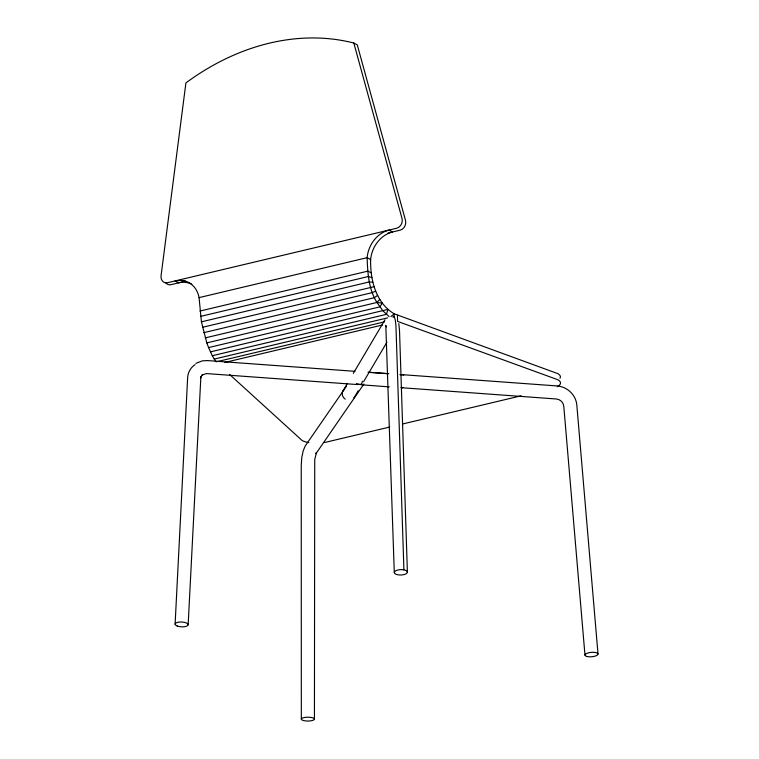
<?xml version="1.0" encoding="UTF-8"?>
<svg xmlns="http://www.w3.org/2000/svg" width="759" height="759" viewBox="0 0 759 759"><rect width="100%" height="100%" fill="white"/><g stroke="black" fill="none" stroke-linecap="round" stroke-linejoin="round"><path stroke-width="1.14" d="M175.101 624.221L187.644 377.716A19.914 17.874 38.8 0 1 195.101 364.652M188.166 624.619L200.841 377.27M393.949 317.328L394.253 313.818C375.733 302.974 370.202 279.635 370.629 259.597A27.381 22.258 -65.3 0 1 392.545 231.988L389.063 230.062A27.381 22.258 -65.3 0 0 367.147 257.671L199.067 297.623A27.381 22.258 -65.3 0 0 185.813 281.276L180.566 280.356L175.082 280.925L178.564 282.841A27.381 22.258 -65.3 0 1 191.733 284.198M200.67 377.935L201.04 376.464M200.869 377.157L202.606 374.538L202.046 375.031L206.486 373.58L357.385 384.566M343.134 390.581L347.328 383.504M353.305 373.39L384.993 319.795M358.21 390.8L354.026 397.868A6.556 5.987 30.6 0 0 354.719 396.473M363.589 381.701L386.9 342.281M346.446 386.227L305.298 445.856L303.202 450.808L301.759 457.705L301.238 465.504L301.323 719.19M363.912 384.016L315.943 453.692L316.512 452.497L314.729 459.556L314.435 719.048M199.067 297.623L201.429 321.835L206.837 342.888L376.91 302.471L379.823 299.397M390.847 316.607L394.253 313.818L557.732 373.599A17.552 6.233 -1 0 1 559.962 378.276M377.584 295.384L374.377 297.689L205.234 337.897M195.926 363.343L202.283 360.857L207.378 360.572L355.003 371.322M375.639 291.133L372.223 292.632L203.782 332.67M182.018 282.025L170.993 284.644A7.163 5.892 -67.9 0 1 165.528 282.481M387.944 233.079L400.116 230.186A7.163 5.892 -67.9 0 0 405.515 220.442L357.29 44.933L353.808 43.016A241.903 192.397 -61.1 0 0 185.908 82.921L161.06 275.792A7.163 5.892 -67.9 0 0 167.511 282.728L396.634 228.26A7.163 5.892 -67.9 0 0 402.033 218.516L353.808 43.016M199.911 311.057L367.973 271.115L371.455 273.031M200.556 316.399L368.343 276.523L371.929 277.585M201.429 321.835L369.178 281.959L372.792 282.158M202.511 327.281L374.035 286.703M206.837 342.888L208.573 347.575L379.785 306.883L382.337 303.107L376.91 302.471C368.637 289.065 367.603 272.993 367.147 257.671L370.629 259.597M210.404 351.882L388.01 309.378L386.378 314.359L212.302 355.734L208.573 347.575M212.302 355.734L214.256 359.073L387.697 317.85M217.368 361.588L384.519 321.854M224.863 362.451L382.612 324.956M389.718 427.051L326.304 442.118A17.552 6.233 -1 0 1 324.283 442.535M402.403 424.034L521.158 395.809M368.722 372.223L388.807 373.684M400.629 374.548L557.799 385.989A19.914 17.846 38.5 0 1 576.812 404.993L598.007 653.992M368.001 372.271L388.077 373.732M399.889 374.595L403.427 374.851A6.556 1.509 -85.8 0 1 403.788 375.269M360.867 384.756L389.215 386.881M400.923 387.669L556.461 398.997C560.37 399.49 563.377 402.251 563.804 406.492L584.971 655.131M180.566 280.356L185.813 281.276M389.092 316.569L382.963 310.867L376.91 302.471M229.531 374.396L302.12 440.514A17.552 6.233 -1 0 0 308.771 442.611M386.473 326.93L385.809 325.393L394.291 572.599M214.256 359.073L216.211 361.863M398.788 323.619L399.519 330.526L407.393 572.049M403.911 569.838L396.027 328.192A19.914 3.311 -87.5 0 0 392.782 316.977M397.469 315.27L397.574 321.399L557.846 379.737A17.552 6.233 -1 0 1 557.267 386.663M357.982 384.054A6.546 5.93 34.6 0 0 359.624 384.462L361.275 384.452A6.546 1.509 -85.8 0 0 362.385 381.236M361.256 384.301A6.546 5.93 34.6 0 1 356.407 383.57M402.991 387.337A6.556 1.509 -85.8 0 1 401.824 387.413M345.193 399.158A6.556 5.987 30.6 0 1 344.207 389.424M303.41 720.538A6.556 1.935 0 0 0 314.264 719.551A6.556 1.935 0 0 0 305.953 717.274A6.556 1.935 0 0 0 303.41 720.538M587.039 656.535A6.556 2.22 -4.9 0 0 597.855 654.59A6.556 2.22 -4.9 0 0 589.582 652.579A6.556 2.22 -4.9 0 0 587.039 656.535M177.17 626.004A6.556 2.419 2.9 0 0 188.014 625.245A6.556 2.419 2.9 0 0 179.712 622.019A6.556 2.419 2.9 0 0 177.17 626.004M396.388 574.43A6.556 2.713 -1.9 0 0 407.232 572.751A6.556 2.713 -1.9 0 0 398.921 569.781A6.556 2.713 -1.9 0 0 396.388 574.43"/></g></svg>
